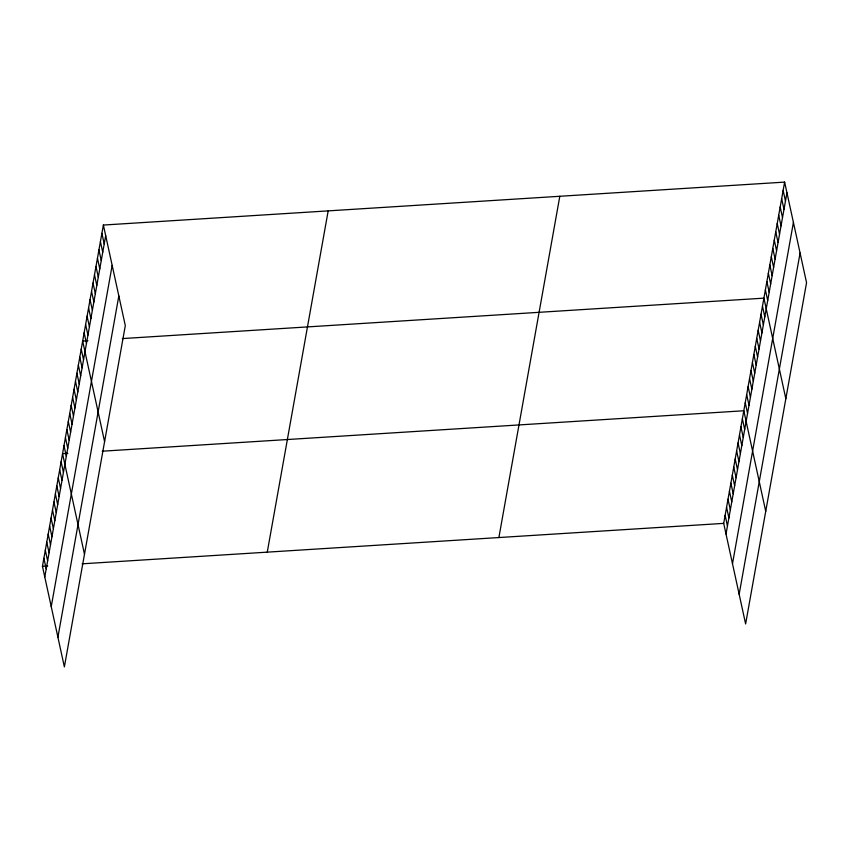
<?xml version="1.0" encoding="UTF-8"?>
<svg xmlns="http://www.w3.org/2000/svg" width="849" height="849" viewBox="0 0 849 849"><rect width="100%" height="100%" fill="white"/><g stroke="black" fill="none" stroke-linecap="round" stroke-linejoin="round"><path stroke-width="1.27" d="M103.376 225.049L125.302 325.623L64.375 666.889L42.45 566.315L103.376 225.049L784.625 182.111L806.55 282.685L745.624 623.951L723.698 523.377L784.625 182.111M44.774 576.959L105.69 235.693M51.237 606.642L112.164 265.366M57.912 637.217L118.828 295.94M267.265 552.147L328.181 210.881M498.883 537.555L559.809 196.278M726.022 534.032L786.949 192.765M732.496 563.704L793.412 222.438M739.161 594.279L800.076 253.013M87.946 340.746L82.661 341.075L104.586 441.65M122.33 338.581L763.909 298.148L785.834 398.712M67.846 453.366L62.55 453.695L84.486 554.27M102.23 451.201L743.809 410.767L765.734 511.331M42.45 566.315L47.735 565.986M82.12 563.821L723.698 523.377M783.139 190.399L785.463 201.054M781.664 198.687L783.988 209.342M780.189 206.976L782.502 217.62M778.703 215.264L781.027 225.908M777.228 223.552L779.541 234.197M775.742 231.841L778.066 242.485M774.267 240.129L776.591 250.773M772.781 248.417L775.105 259.062M771.306 256.706L773.63 267.35M769.831 264.994L772.144 275.638M768.345 273.282L770.669 283.927M766.87 281.571L769.194 292.215M765.384 289.859L767.708 300.504M762.476 306.192L764.79 316.836M761.033 314.236L763.357 324.88M759.6 322.28L761.924 332.925M758.168 330.325L760.481 340.969M756.724 338.369L759.048 349.013M755.292 346.413L757.616 357.058M753.859 354.457L756.183 365.102M752.416 362.502L754.74 373.146M750.983 370.546L753.307 381.19M749.55 378.59L751.874 389.235M748.118 386.635L750.431 397.279M746.674 394.679L748.998 405.323M745.242 402.723L747.566 413.367M742.366 418.812L744.69 429.456M740.933 426.856L743.257 437.5M739.5 434.9L741.814 445.545M738.057 442.945L740.381 453.589M736.624 450.989L738.948 461.633M735.192 459.033L737.505 469.677M733.748 467.077L736.072 477.722M732.316 475.122L734.64 485.766M730.883 483.166L733.207 493.81M729.44 491.21L731.764 501.855M728.007 499.254L730.331 509.899M726.574 507.288L728.898 517.943M725.142 515.332L727.455 525.987M101.891 233.337L104.215 243.981M100.415 241.625L102.74 252.27M98.93 249.914L101.254 260.558M97.455 258.202L99.779 268.846M95.979 266.49L98.293 277.135M94.494 274.779L96.818 285.423M93.019 283.067L95.332 293.712M91.533 291.356L93.857 302M90.058 299.644L92.382 310.288M88.572 307.932L90.896 318.577M87.097 316.221L89.421 326.865M85.622 324.509L87.935 335.153M84.136 332.787L86.46 343.442M81.217 349.119L83.542 359.774M79.785 357.164L82.109 367.819M78.352 365.208L80.676 375.863M76.919 373.252L79.233 383.907M75.476 381.297L77.8 391.951M74.043 389.341L76.368 399.996M72.611 397.385L74.924 408.04M71.167 405.429L73.492 416.084M69.735 413.474L72.059 424.129M68.302 421.518L70.616 432.173M66.859 429.562L69.183 440.217M65.426 437.606L67.75 448.261M63.993 445.651L66.307 456.306M61.117 461.739L63.442 472.394M59.685 469.784L62.009 480.438M58.241 477.828L60.566 488.483M56.809 485.872L59.133 496.527M55.376 493.916L57.7 504.571M53.943 501.961L56.257 512.616M52.5 510.005L54.824 520.66M51.067 518.049L53.391 528.704M49.635 526.093L51.948 536.748M48.191 534.138L50.516 544.782M46.759 542.182L49.083 552.826M45.326 550.226L47.64 560.871M43.883 558.271L46.207 568.915"/></g></svg>
